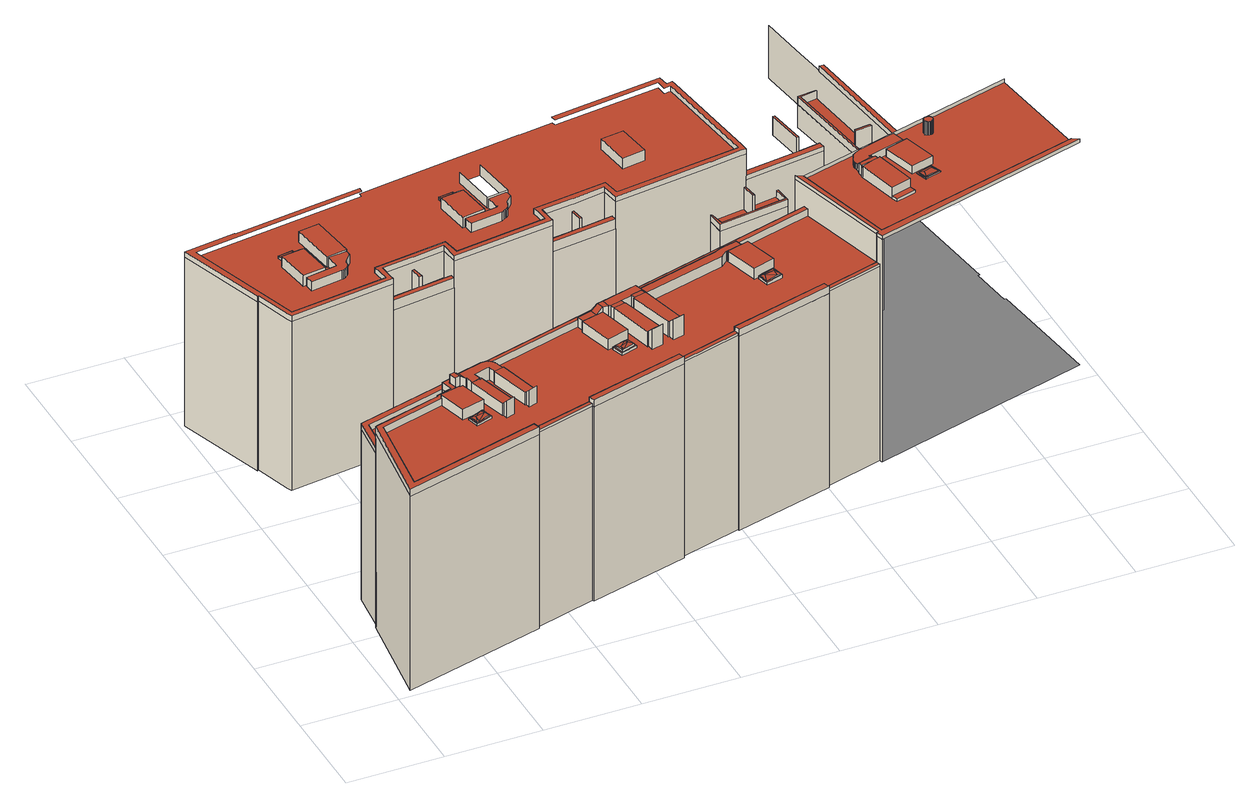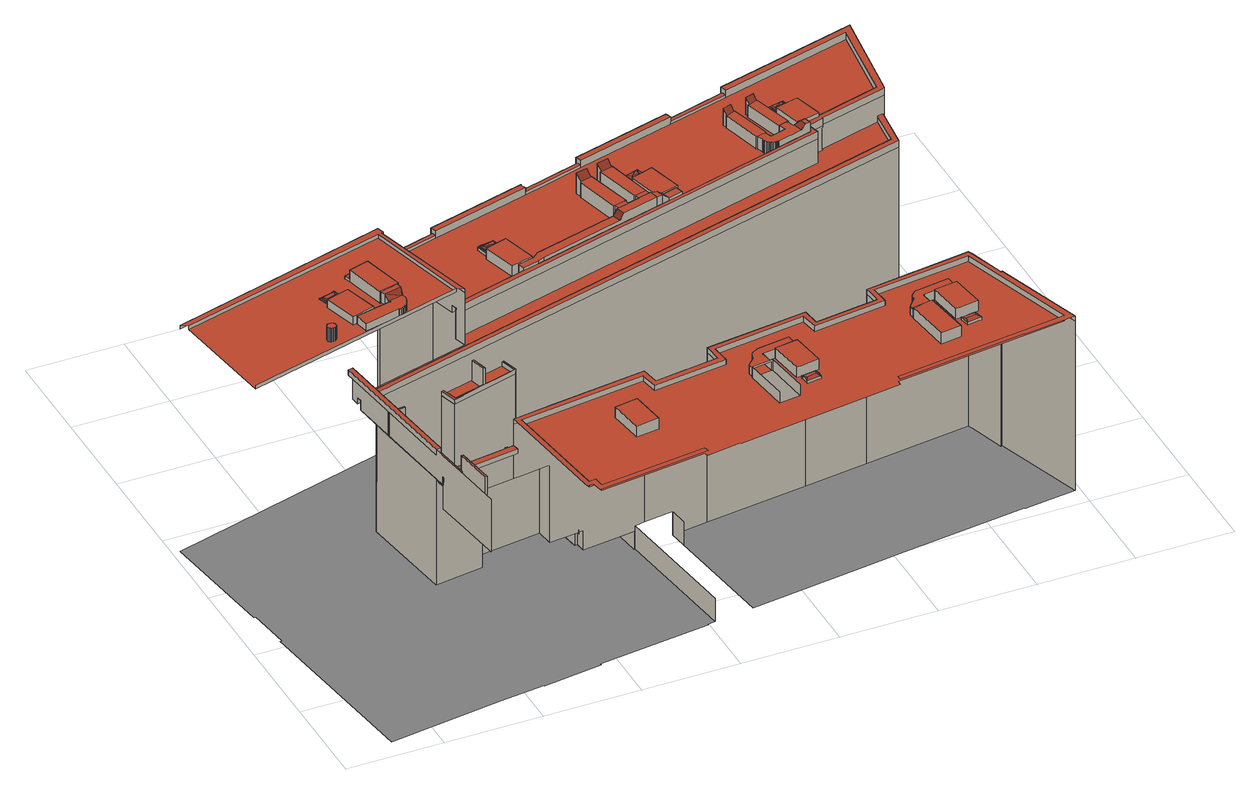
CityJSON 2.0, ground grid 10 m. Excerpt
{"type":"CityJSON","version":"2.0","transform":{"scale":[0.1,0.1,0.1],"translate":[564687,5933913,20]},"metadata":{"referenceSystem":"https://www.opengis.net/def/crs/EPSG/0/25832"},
"CityObjects":{
"building1":{"type":"Building","attributes":{"Grundfläche 2D":"2424.071255","Grundhöhe NN":"20.655"},"children":["building1-1","building1-2","building1-3","building1-4","building1-5","building1-6","building1-7","building1-8","building1-9","building1-10","building1-11","building1-12","building1-13","building1-14","building1-15","building1-16","building1-17","building1-18","building1-19","building1-20","building1-21","building1-22","building1-23","building1-24","building1-25","building1-26","building1-27","building1-28","building1-29","building1-30","building1-31","building1-32","building1-33","building1-34","building1-35","building1-36","building1-37","building1-38","building1-39","building1-40","building1-41","building1-42","building1-43","building1-44","building1-45","building1-46","building1-47","building1-48","building1-49","building1-50","building1-51","building1-52","building1-53","building1-54","building1-55","building1-56","building1-57"],"geometry":[{"type":"MultiSurface","lod":"3","boundaries":[[[0,1,2,3]],[[1,0,4,5]],[[6,7,8,9]],[[10,11,12,13]],[[11,10,14,15]],[[16,17,18,19]],[[20,21,22,16,19,14,10,13,2,1]],[[0,23,24,4]],[[21,20,1,5,25,26]],[[9,27,28,6]],[[23,0,3,29]],[[8,7,30,31,32]],[[33,34,22,21]],[[33,21,26,35]],[[33,36,37,34]],[[36,33,35,38]],[[39,40,41,42]],[[40,39,43,44]],[[40,45,46,41]],[[45,40,44,47]],[[45,48,49,50,51,46]],[[52,49,48,45,47,53]],[[54,55,56,57]],[[58,59,37,36]],[[58,36,38,60]],[[61,62,63,64]],[[65,66,67,68]],[[69,23,29,70]],[[24,23,69,71,31,30]],[[49,72,73,50]],[[57,74,75,54]],[[38,35,26,25,5,4,24,30,7,6,28,76,64,63,65,68,77,78,79,80,81,82,60]],[[83,69,70,84]],[[72,49,52,85,86,87]],[[88,89,90,91]],[[92,83,84,93]],[[94,88,91,95,96,97,98]],[[89,88,94,99]],[[100,90,89,99]],[[68,67,101,77]],[[98,100,99,94]],[[102,103,75,74,104,105]],[[106,107,108,109,72,87,86]],[[72,109,108,110,111,73]],[[112,113,107,106,86,114,115,116]],[[108,117,118,119,120,121,122,110]],[[37,59,123,124,125,126,17,16,22,34]],[[116,119,118,117,108,107,113,112]],[[114,86,85,127]],[[128,129,130,131,132,127,85,52,53,47,44,43,133,134,135]],[[136,102,105,137]],[[138,92,93,139]],[[140,141,142,77,101]],[[142,141,143,144]],[[78,77,142,144]],[[114,145,146,119,116,115]],[[141,140,147,148,143]],[[119,146,149,120]],[[150,123,59,58]],[[144,151,152,153,78]],[[154,136,137,155]],[[143,148,151,144]],[[148,156,157,151]],[[92,138,158,159,160,161,162,163,164,165,166,167,168,169,170,171,172,173,174,175,176,177,178,147,140,101,67,66,62,61,179,27,9,8,32,69,83]],[[151,157,180,152]],[[156,148,147,178]],[[17,126,181,18]],[[158,138,139,182]],[[18,181,183,184,185,15,14,19]],[[156,186,187,188,189,190,191,192,157]],[[146,193,194,149]],[[155,195,196,154]],[[186,156,178,177,176,187,197,175,174,173,189,190,172,171,170,198,199,191,190,189,188,187]],[[200,193,146,145,114,127,132,201]],[[191,199,202,192]],[[203,204,153,152,180]],[[159,158,182,205]],[[153,204,79,78]],[[202,206,203,180,157,192]],[[207,208,209,210]],[[160,159,205,211]],[[150,58,60,82]],[[212,213,207,210,214,215,216,217]],[[218,219,196,195,220,221]],[[212,222,223,213]],[[196,219,218,224,225,226,227,228,229,230,231,232,233,234,235,236,237,238,55,54,75,103,102,136,154],[209,222,212,217,214,210],[95,91,90,100,98]],[[193,200,201,239,240,241,242]],[[193,242,241,243,244,194]],[[245,246,42,41,46,51,50,73,111,110,122,121,120,149,194,244,243,247,248,249,250,251,252,253,254,255,256,257,258,259,260,261,262,263,264,265,266,267,268,269,270,271,272,273,274,275,276,221,220,195,155,137,105,104,74,57,56,277,278]],[[279,280,240,239,201,281,282,283]],[[241,284,285,286,249,248,247,243]],[[287,288,281,201,132,131]],[[206,202,199,198,289,290,291,292]],[[283,286,285,284,241,240,280,279]],[[287,131,130,293]],[[224,218,221,276]],[[161,160,211,294]],[[289,198,170,169]],[[203,206,292,79,204]],[[290,289,169,168]],[[80,79,292,291]],[[281,295,296,286,283,282]],[[286,296,250,249]],[[297,298,299,300]],[[167,80,291,290,168]],[[224,276,275,225]],[[301,302,303,304,305,306,307,308,309,310,311,312,313,314,315,316,294,211,205,182,139,93,84,70,29,3,2,13,12,297,300,317,318,319]],[[320,318,317,321]],[[162,161,294,316]],[[322,323,324,325,326,327,299,298]],[[80,167,166,81]],[[328,329,330,331]],[[323,322,332,333,334,324]],[[163,162,316,315]],[[335,336,337,338,327,326,325]],[[336,335,325,324,334,333]],[[332,322,298,297,12,11,339,340,341,342,343,344,345,346,347,348,349,350,351,352,331,330,353]],[[354,355,356,357,358,359,360,361,362,363,364,365,366,367,368,296,295,281,288,321,317,300,299,327,338]],[[226,225,275,274]],[[369,370,164,163,315,314,371,372]],[[369,372,371,373,374,375]],[[369,164,370]],[[376,377,329,328]],[[378,165,164,369]],[[378,369,375,379]],[[380,378,379,381]],[[331,352,351,350,349,348,376,328]],[[150,82,81,166,165,378,380,124,123]],[[382,383,384,385]],[[296,368,367,366,365,364,255,254,253,252,251,250]],[[341,386,387,340,339,11,15,185,184,183,342]],[[356,355,388,389]],[[388,355,354,338,337,336,333,332,353,330,329,377,347,346,390,391,392]],[[373,393,394,385,384,381,379,375,374]],[[348,347,377,376]],[[359,358,357,356,389,395,396,397,361,360]],[[226,274,273,272,228,227]],[[389,388,392,395]],[[398,399,383,382]],[[395,392,391,396]],[[396,391,390,400,362,361,397]],[[371,401,393,373]],[[385,394,398,382]],[[383,399,402,384]],[[400,390,346,345,403,404,405]],[[406,407,408,409,403,345,344,343,410,411]],[[412,413,414,415,416,417,409,408,407,406,411,410,343,342,183,181,126,125,418,419,420,421,422,423,424,425]]],"semantics":{"surfaces":[{"type":"WallSurface"},{"type":"RoofSurface"},{"type":"GroundSurface"}],"values":[0,0,0,0,0,0,0,0,0,0,0,0,0,0,0,0,0,0,0,0,0,0,0,0,0,0,0,0,0,0,0,1,0,0,0,0,0,1,0,0,0,0,0,0,1,0,1,0,0,2,0,0,0,1,0,0,0,0,0,0,0,1,1,1,0,0,0,0,1,1,0,0,0,0,1,1,0,0,0,0,0,0,0,0,0,1,0,0,1,1,0,0,1,0,0,0,0,0,0,0,0,0,0,0,0,0,2,0,0,1,0,0,0,0,0,0,0,0,0,0,0,0,0,0,0,0,1,0,0,0,0,0,1,1,0,1,0,0,1,0,0,0,0,0,0,1,0]}}]},
"building1-1":{"type":"BuildingInstallation","parents":["building1"],"geometry":[{"type":"MultiSurface","lod":"3","boundaries":[[[426,427,428,429,430,431,432,433]],[[434,435,428,427]],[[435,436,429,428]],[[61,64,76,431,430,429,436]],[[76,28,27,437,433,432,431]],[[437,438,426,433]],[[434,427,426,438]]],"semantics":{"surfaces":[{"type":"RoofSurface"},{"type":"WallSurface"}],"values":[0,1,1,1,1,1,1]}}]},
"building1-2":{"type":"BuildingInstallation","parents":["building1"],"geometry":[{"type":"MultiSurface","lod":"3","boundaries":[[[439,440,441,442,443,444],[445,446,447,448,449,450,451,452,453]],[[454,455,440,439]],[[440,455,456,442,441]],[[456,457,443,442]],[[443,457,454,439,444]]],"semantics":{"surfaces":[{"type":"RoofSurface"},{"type":"WallSurface"}],"values":[0,1,1,1,1]}}]},
"building1-3":{"type":"BuildingInstallation","parents":["building1"],"geometry":[{"type":"MultiSurface","lod":"3","boundaries":[[[458,459,460,461]],[[462,461,460,463]],[[464,460,459]],[[465,466,467,464]],[[464,467,460]],[[468,469,467,466]],[[463,467,469]],[[460,467,463]],[[450,469,468,466,452,451]],[[446,459,458,461,448,447]],[[453,452,466,465,464,459,446,445]],[[448,461,462,463,469,450,449]]],"semantics":{"surfaces":[{"type":"RoofSurface"},{"type":"WallSurface"}],"values":[0,0,0,0,0,0,0,0,1,1,1,1]}}]},
"building1-4":{"type":"BuildingInstallation","parents":["building1"],"geometry":[{"type":"MultiSurface","lod":"3","boundaries":[[[470,471,472,473]],[[474,475,473,472]],[[475,476,470,473]],[[476,477,471,470]]],"semantics":{"surfaces":[{"type":"RoofSurface"},{"type":"WallSurface"}],"values":[0,1,1,1]}}]},
"building1-5":{"type":"BuildingInstallation","parents":["building1"],"geometry":[{"type":"MultiSurface","lod":"3","boundaries":[[[471,478,479,480,481,482,472]],[[483,481,480,479,484,485,486,480,487]],[[483,488,482,481]],[[488,474,472,482]],[[477,489,478,471]],[[489,484,479,478]]],"semantics":{"surfaces":[{"type":"RoofSurface"},{"type":"WallSurface"}],"values":[0,1,1,1,1,1]}}]},
"building1-6":{"type":"BuildingInstallation","parents":["building1"],"geometry":[{"type":"MultiSurface","lod":"3","boundaries":[[[490,491,492,493]],[[492,491,494,495]],[[496,497,498,499,500,501,502,503,504,505,506,507,508,509,510,490,493,511,480,486,512,513,514,515,516,517]],[[491,490,510,518,66,65,494]],[[519,520,505,504]],[[520,521,506,505]],[[521,522,507,506]],[[508,507,522,523]],[[523,524,509,508]],[[524,518,510,509]],[[65,63,495,494]],[[495,63,62]],[[62,525,492,495]],[[525,526,493,492]],[[526,527,511,493]],[[527,487,480,511]],[[485,528,512,486]],[[529,514,513,512,528,530]],[[529,531,532,516,515,514]],[[533,534,496,517]],[[534,535,497,496]],[[535,536,498,497]],[[536,537,499,498]],[[537,538,500,499]],[[538,539,501,500]],[[539,540,502,501]],[[540,541,503,502]],[[541,519,504,503]]],"semantics":{"surfaces":[{"type":"RoofSurface"},{"type":"WallSurface"}],"values":[0,0,0,1,1,1,1,1,1,1,1,1,1,1,1,1,1,1,1,1,1,1,1,1,1,1,1,1]}}]},
"building1-7":{"type":"BuildingInstallation","parents":["building1"],"geometry":[{"type":"MultiSurface","lod":"3","boundaries":[[[542,543,544,545]],[[546,547,545,544]],[[547,548,542,545]],[[548,549,543,542]]],"semantics":{"surfaces":[{"type":"RoofSurface"},{"type":"WallSurface"}],"values":[0,1,1,1]}}]},
"building1-8":{"type":"BuildingInstallation","parents":["building1"],"geometry":[{"type":"MultiSurface","lod":"3","boundaries":[[[543,550,551,517,516,552,553,544]],[[533,517,551,554]],[[532,555,552,516]],[[555,556,553,552]],[[556,546,544,553]],[[549,557,550,543]],[[551,550,557,554]]],"semantics":{"surfaces":[{"type":"RoofSurface"},{"type":"WallSurface"}],"values":[0,1,1,1,1,1,1]}}]},
"building1-9":{"type":"BuildingInstallation","parents":["building1"],"geometry":[{"type":"MultiSurface","lod":"3","boundaries":[[[31,71,558,559]],[[69,83,558,71]],[[31,559,560,32]]],"semantics":{"surfaces":[{"type":"RoofSurface"},{"type":"WallSurface"}],"values":[0,1,1]}}]},
"building1-10":{"type":"BuildingInstallation","parents":["building1"],"geometry":[{"type":"MultiSurface","lod":"3","boundaries":[[[561,562,563,564,565]],[[566,567,561,565]],[[567,568,562,561]],[[568,569,563,562]],[[569,570,566,565,564,563]]],"semantics":{"surfaces":[{"type":"RoofSurface"},{"type":"WallSurface"}],"values":[0,1,1,1,1]}}]},
"building1-11":{"type":"BuildingInstallation","parents":["building1"],"geometry":[{"type":"MultiSurface","lod":"3","boundaries":[[[571,572,573,574]],[[575,576,577,578,573,572]],[[579,578,577]],[[580,574,573,578,579]],[[581,582,583,572,571,574]],[[583,584,585,577,576,575,572]],[[585,586,579,577]],[[586,587,581,574,580,579]]],"semantics":{"surfaces":[{"type":"RoofSurface"},{"type":"WallSurface"}],"values":[0,0,0,0,1,1,1,1]}}]},
"building1-12":{"type":"BuildingInstallation","parents":["building1"],"geometry":[{"type":"MultiSurface","lod":"3","boundaries":[[[588,589,590,591,592,593,594,595,97,96,596,597,598,599,600,601,602,603]],[[95,604,605,597,596,96]],[[605,606,598,597]],[[606,607,599,598]],[[607,608,600,599]],[[608,609,601,600]],[[602,601,609,610]],[[603,602,610,611]],[[611,612,588,603]],[[612,613,589,588]],[[613,614,590,589]],[[614,615,591,590]],[[615,616,592,591]],[[616,617,593,592]],[[617,618,594,593]],[[595,594,618,619]],[[619,98,97,595]]],"semantics":{"surfaces":[{"type":"RoofSurface"},{"type":"WallSurface"}],"values":[0,1,1,1,1,1,1,1,1,1,1,1,1,1,1,1,1]}}]},
"building1-13":{"type":"BuildingInstallation","parents":["building1"],"geometry":[{"type":"MultiSurface","lod":"3","boundaries":[[[620,621,622,87,145,623]],[[145,114,115,623]],[[624,620,623,115]],[[621,625,106,622]],[[87,622,106,86]],[[86,114,145,87]]],"semantics":{"surfaces":[{"type":"RoofSurface"},{"type":"WallSurface"}],"values":[0,1,1,1,1,1]}}]},
"building1-14":{"type":"BuildingInstallation","parents":["building1"],"geometry":[{"type":"MultiSurface","lod":"3","boundaries":[[[626,627,628,629]],[[628,112,113,629]],[[625,621,626,629,113]],[[621,620,627,626]],[[112,628,627,620,624]]],"semantics":{"surfaces":[{"type":"RoofSurface"},{"type":"WallSurface"}],"values":[0,1,1,1,1]}}]},
"building1-15":{"type":"BuildingInstallation","parents":["building1"],"geometry":[{"type":"MultiSurface","lod":"3","boundaries":[[[630,631,632,633,634,635]],[[559,558,83,92,633,632,631]],[[92,138,634,633]],[[158,636,637,630,635,634,138]],[[638,560,559,631,630,637]]],"semantics":{"surfaces":[{"type":"RoofSurface"},{"type":"WallSurface"}],"values":[0,1,1,1,1]}}]},
"building1-16":{"type":"BuildingInstallation","parents":["building1"],"geometry":[{"type":"MultiSurface","lod":"3","boundaries":[[[639,640,641,642],[643,644,645,646,647,648]],[[649,650,641,640]],[[650,651,642,641]],[[651,652,639,642]],[[652,649,640,639]]],"semantics":{"surfaces":[{"type":"RoofSurface"},{"type":"WallSurface"}],"values":[0,1,1,1,1]}}]},
"building1-17":{"type":"BuildingInstallation","parents":["building1"],"geometry":[{"type":"MultiSurface","lod":"3","boundaries":[[[653,654,655]],[[655,654,656]],[[657,654,653]],[[658,659,660,657]],[[657,660,654]],[[661,660,659]],[[656,660,661]],[[654,660,656]],[[647,659,658,657,653,643,648]],[[661,659,647,646]],[[644,655,656,661,646,645]],[[653,655,644,643]]],"semantics":{"surfaces":[{"type":"RoofSurface"},{"type":"WallSurface"}],"values":[0,0,0,0,0,0,0,0,1,1,1,1]}}]},
"building1-18":{"type":"BuildingInstallation","parents":["building1"],"geometry":[{"type":"MultiSurface","lod":"3","boundaries":[[[662,663,664,665]],[[666,667,663,662]],[[667,668,664,663]],[[668,669,665,664]],[[666,662,665,669]]],"semantics":{"surfaces":[{"type":"RoofSurface"},{"type":"WallSurface"}],"values":[0,1,1,1,1]}}]},
"building1-19":{"type":"BuildingInstallation","parents":["building1"],"geometry":[{"type":"MultiSurface","lod":"3","boundaries":[[[670,671,672,673]],[[673,672,674,675]],[[670,673,675,676]],[[676,677,671,670]]],"semantics":{"surfaces":[{"type":"RoofSurface"},{"type":"WallSurface"}],"values":[0,1,1,1]}}]},
"building1-20":{"type":"BuildingInstallation","parents":["building1"],"geometry":[{"type":"MultiSurface","lod":"3","boundaries":[[[678,679,680,681,682,672,671]],[[683,680,679,684]],[[685,686,682,681]],[[672,682,686,674]],[[677,687,678,671]],[[687,684,679,678]]],"semantics":{"surfaces":[{"type":"RoofSurface"},{"type":"WallSurface"}],"values":[0,1,1,1,1,1]}}]},
"building1-21":{"type":"BuildingInstallation","parents":["building1"],"geometry":[{"type":"MultiSurface","lod":"3","boundaries":[[[197,187,681,680]],[[681,187,176,685]],[[683,175,197,680]]],"semantics":{"surfaces":[{"type":"RoofSurface"},{"type":"WallSurface"}],"values":[0,1,1]}}]},
"building1-22":{"type":"BuildingInstallation","parents":["building1"],"geometry":[{"type":"MultiSurface","lod":"3","boundaries":[[[688,689,690,691]],[[692,693,691,690]],[[693,694,688,691]],[[694,695,689,688]]],"semantics":{"surfaces":[{"type":"RoofSurface"},{"type":"WallSurface"}],"values":[0,1,1,1]}}]},
"building1-23":{"type":"BuildingInstallation","parents":["building1"],"geometry":[{"type":"MultiSurface","lod":"3","boundaries":[[[689,696,697,698,699,700,701,690]],[[702,698,697,703]],[[704,705,700,699]],[[701,700,705,706]],[[706,692,690,701]],[[695,707,696,689]],[[707,703,697,696]]],"semantics":{"surfaces":[{"type":"RoofSurface"},{"type":"WallSurface"}],"values":[0,1,1,1,1,1,1]}}]},
"building1-24":{"type":"BuildingInstallation","parents":["building1"],"geometry":[{"type":"MultiSurface","lod":"3","boundaries":[[[190,189,699,698]],[[173,704,699,189]],[[702,172,190,698]]],"semantics":{"surfaces":[{"type":"RoofSurface"},{"type":"WallSurface"}],"values":[0,1,1]}}]},
"building1-25":{"type":"BuildingInstallation","parents":["building1"],"geometry":[{"type":"MultiSurface","lod":"3","boundaries":[[[708,709,710,711,712]],[[713,714,708,712]],[[714,715,709,708]],[[715,716,710,709]],[[716,717,713,712,711,710]]],"semantics":{"surfaces":[{"type":"RoofSurface"},{"type":"WallSurface"}],"values":[0,1,1,1,1]}}]},
"building1-26":{"type":"BuildingInstallation","parents":["building1"],"geometry":[{"type":"MultiSurface","lod":"3","boundaries":[[[718,637,636,719]],[[637,718,720,638]],[[158,159,719,636]]],"semantics":{"surfaces":[{"type":"RoofSurface"},{"type":"WallSurface"}],"values":[0,1,1]}}]},
"building1-27":{"type":"BuildingInstallation","parents":["building1"],"geometry":[{"type":"MultiSurface","lod":"3","boundaries":[[[721,722,723,724]],[[725,726,727,723,722]],[[728,729,727,726]],[[730,724,723,727,729]],[[731,732,733,722,721,724]],[[722,733,734,726,725]],[[734,735,736,729,728,726]],[[737,731,724,730,729,736]]],"semantics":{"surfaces":[{"type":"RoofSurface"},{"type":"WallSurface"}],"values":[0,0,0,0,1,1,1,1]}}]},
"building1-28":{"type":"BuildingInstallation","parents":["building1"],"geometry":[{"type":"MultiSurface","lod":"3","boundaries":[[[738,739,740,741,742,743,744,745,216,215,746,747,748,749,750,751,752,753]],[[214,754,755,747,746,215]],[[755,756,748,747]],[[756,757,749,748]],[[757,758,750,749]],[[758,759,751,750]],[[759,760,752,751]],[[760,761,753,752]],[[761,762,738,753]],[[762,763,739,738]],[[763,764,740,739]],[[764,765,741,740]],[[765,766,742,741]],[[766,767,743,742]],[[767,768,744,743]],[[745,744,768,769]],[[769,217,216,745]]],"semantics":{"surfaces":[{"type":"RoofSurface"},{"type":"WallSurface"}],"values":[0,1,1,1,1,1,1,1,1,1,1,1,1,1,1,1,1]}}]},
"building1-29":{"type":"BuildingInstallation","parents":["building1"],"geometry":[{"type":"MultiSurface","lod":"3","boundaries":[[[770,771,772,773,200,295]],[[282,770,295,281]],[[774,771,770,282]],[[772,775,239,773]],[[201,200,773,239]],[[281,295,200,201]]],"semantics":{"surfaces":[{"type":"RoofSurface"},{"type":"WallSurface"}],"values":[0,1,1,1,1,1]}}]},
"building1-30":{"type":"BuildingInstallation","parents":["building1"],"geometry":[{"type":"MultiSurface","lod":"3","boundaries":[[[776,777,778,779]],[[280,779,778,279]],[[775,772,776,779,280]],[[772,771,777,776]],[[279,778,777,771,774]]],"semantics":{"surfaces":[{"type":"RoofSurface"},{"type":"WallSurface"}],"values":[0,1,1,1,1]}}]},
"building1-31":{"type":"BuildingInstallation","parents":["building1"],"geometry":[{"type":"MultiSurface","lod":"3","boundaries":[[[780,781,782,783,784,785]],[[718,719,159,160,783,782,781]],[[160,161,784,783]],[[162,786,787,780,785,784,161]],[[788,720,718,781,780,787]]],"semantics":{"surfaces":[{"type":"RoofSurface"},{"type":"WallSurface"}],"values":[0,1,1,1,1]}}]},
"building1-32":{"type":"BuildingInstallation","parents":["building1"],"geometry":[{"type":"MultiSurface","lod":"3","boundaries":[[[789,790,791]],[[791,790,792]],[[793,794,789]],[[789,794,790]],[[795,794,793]],[[796,794,795]],[[792,790,796]],[[790,794,796]],[[793,789,791,797,798]],[[795,793,798,799]],[[792,796,795,799,800]],[[791,792,800,797]]],"semantics":{"surfaces":[{"type":"RoofSurface"},{"type":"WallSurface"}],"values":[0,0,0,0,0,0,0,0,1,1,1,1]}}]},
"building1-33":{"type":"BuildingInstallation","parents":["building1"],"geometry":[{"type":"MultiSurface","lod":"3","boundaries":[[[801,802,803,804,805,806],[797,800,799,798]],[[807,808,809,804,803,802]],[[810,805,804,809]],[[810,811,812,801,806,805]],[[812,807,802,801]]],"semantics":{"surfaces":[{"type":"RoofSurface"},{"type":"WallSurface"}],"values":[0,1,1,1,1]}}]},
"building1-34":{"type":"BuildingInstallation","parents":["building1"],"geometry":[{"type":"MultiSurface","lod":"3","boundaries":[[[813,814,815,816]],[[817,818,814,813]],[[815,814,818,819]],[[819,820,816,815]],[[813,816,820,817]]],"semantics":{"surfaces":[{"type":"RoofSurface"},{"type":"WallSurface"}],"values":[0,1,1,1,1]}}]},
"building1-35":{"type":"BuildingInstallation","parents":["building1"],"geometry":[{"type":"MultiSurface","lod":"3","boundaries":[[[821,822,823,824]],[[824,823,825,826]],[[821,824,826,827]],[[827,828,822,821]]],"semantics":{"surfaces":[{"type":"RoofSurface"},{"type":"WallSurface"}],"values":[0,1,1,1]}}]},
"building1-36":{"type":"BuildingInstallation","parents":["building1"],"geometry":[{"type":"MultiSurface","lod":"3","boundaries":[[[335,829,830,823,822,831,832,334]],[[830,829,326,833]],[[833,825,823,830]],[[828,834,831,822]],[[834,323,832,831]],[[324,334,832,323]],[[325,335,334,324]],[[326,829,335,325]]],"semantics":{"surfaces":[{"type":"RoofSurface"},{"type":"WallSurface"}],"values":[0,1,1,1,1,1,1,1]}}]},
"building1-37":{"type":"BuildingInstallation","parents":["building1"],"geometry":[{"type":"MultiSurface","lod":"3","boundaries":[[[835,836,837,838]],[[838,837,839,840]],[[835,838,840,841]],[[841,842,836,835]],[[842,839,837,836]]],"semantics":{"surfaces":[{"type":"RoofSurface"},{"type":"WallSurface"}],"values":[0,1,1,1,1]}}]},
"building1-38":{"type":"BuildingInstallation","parents":["building1"],"geometry":[{"type":"MultiSurface","lod":"3","boundaries":[[[787,786,843,370]],[[162,163,843,786]],[[163,164,370,843]],[[787,370,164,788]]],"semantics":{"surfaces":[{"type":"RoofSurface"},{"type":"WallSurface"}],"values":[0,1,1,1]}}]},
"building1-39":{"type":"BuildingInstallation","parents":["building1"],"geometry":[{"type":"MultiSurface","lod":"3","boundaries":[[[844,845,846,847,848,849,850,851,852]],[[338,845,844,354]],[[338,337,336,847,846,845]],[[336,333,848,847]],[[333,332,849,848]],[[353,850,849,332]],[[353,853,854,354,844,852,851,850]]],"semantics":{"surfaces":[{"type":"RoofSurface"},{"type":"WallSurface"}],"values":[0,1,1,1,1,1,1]}}]},
"building1-40":{"type":"BuildingInstallation","parents":["building1"],"geometry":[{"type":"MultiSurface","lod":"3","boundaries":[[[855,856,857,858]],[[859,860,858,857]],[[858,860,861,351,855]],[[350,856,855,351]],[[862,859,857,856,350]]],"semantics":{"surfaces":[{"type":"RoofSurface"},{"type":"WallSurface"}],"values":[0,1,1,1,1]}}]},
"building1-41":{"type":"BuildingInstallation","parents":["building1"],"geometry":[{"type":"MultiSurface","lod":"3","boundaries":[[[863,864,865]],[[864,866,865]],[[863,867,864]],[[860,859,868,866,864]],[[859,869,870,871,868]],[[328,331,863,865]],[[352,867,863,331]],[[864,867,352,872]],[[864,872,861,860]],[[869,859,862,873]],[[873,349,870,869]],[[348,871,870,349]],[[348,376,868,871]],[[868,376,328,865,866]]],"semantics":{"surfaces":[{"type":"RoofSurface"},{"type":"WallSurface"}],"values":[0,0,0,0,0,1,1,1,1,1,1,1,1,1]}}]},
"building1-42":{"type":"BuildingInstallation","parents":["building1"],"geometry":[{"type":"MultiSurface","lod":"3","boundaries":[[[874,875,876,877,878,879,880,881,882,883]],[[395,396,875,874]],[[396,397,876,875]],[[877,876,397,884]],[[884,885,878,877]],[[879,886,887,880]],[[887,357,881,880]],[[356,882,881,357]],[[356,389,883,882]],[[389,395,874,883]]],"semantics":{"surfaces":[{"type":"RoofSurface"},{"type":"WallSurface"}],"values":[0,1,1,1,1,1,1,1,1,1]}}]},
"building1-43":{"type":"BuildingInstallation","parents":["building1"],"geometry":[{"type":"MultiSurface","lod":"3","boundaries":[[[888,889,890,891]],[[886,879,891,890,359]],[[879,878,888,891]],[[360,889,888,878,885]],[[359,890,889,360]]],"semantics":{"surfaces":[{"type":"RoofSurface"},{"type":"WallSurface"}],"values":[0,1,1,1,1]}}]},
"building1-44":{"type":"BuildingInstallation","parents":["building1"],"geometry":[{"type":"MultiSurface","lod":"3","boundaries":[[[892,893,894,895]],[[895,894,896,897]],[[897,898,892,895]],[[898,899,893,892]]],"semantics":{"surfaces":[{"type":"RoofSurface"},{"type":"WallSurface"}],"values":[0,1,1,1]}}]},
"building1-45":{"type":"BuildingInstallation","parents":["building1"],"geometry":[{"type":"MultiSurface","lod":"3","boundaries":[[[900,901,902,903,904]],[[896,894,901,900,905]],[[894,893,902,901]],[[906,903,902,893,899]],[[907,908,909,910,905,900,904,903,906]]],"semantics":{"surfaces":[{"type":"RoofSurface"},{"type":"WallSurface"}],"values":[0,1,1,1,1]}}]},
"building1-46":{"type":"BuildingInstallation","parents":["building1"],"geometry":[{"type":"MultiSurface","lod":"3","boundaries":[[[911,912,909,908]],[[907,913,911,908]],[[914,910,909,912]]],"semantics":{"surfaces":[{"type":"RoofSurface"},{"type":"WallSurface"}],"values":[0,1,1]}}]},
"building1-47":{"type":"BuildingInstallation","parents":["building1"],"geometry":[{"type":"MultiSurface","lod":"3","boundaries":[[[915,912,911]],[[916,912,915]],[[915,911,917]],[[913,918,917,911]],[[919,914,912,916]]],"semantics":{"surfaces":[{"type":"RoofSurface"},{"type":"WallSurface"}],"values":[0,0,0,1,1]}}]},
"building1-48":{"type":"BuildingInstallation","parents":["building1"],"geometry":[{"type":"MultiSurface","lod":"3","boundaries":[[[920,921,922,923,924,925,926,927,928,929,930,931,916,915,917,932,933,934,935,936,937]],[[935,934,938,939]],[[939,940,936,935]],[[940,941,937,936]],[[941,942,920,937]],[[942,943,921,920]],[[943,944,922,921]],[[944,945,923,922]],[[945,946,924,923]],[[946,947,925,924]],[[947,948,926,925]],[[948,949,927,926]],[[949,950,928,927]],[[950,951,929,928]],[[951,952,930,929]],[[952,953,931,930]],[[953,919,916,931]],[[918,954,932,917]],[[954,955,933,932]],[[955,938,934,933]]],"semantics":{"surfaces":[{"type":"RoofSurface"},{"type":"WallSurface"}],"values":[0,1,1,1,1,1,1,1,1,1,1,1,1,1,1,1,1,1,1,1]}}]},
"building1-49":{"type":"BuildingInstallation","parents":["building1"],"geometry":[{"type":"MultiSurface","lod":"3","boundaries":[[[956,957,958,959,363,960,961]],[[405,961,960,400]],[[956,961,405,962]],[[963,958,957,964]],[[963,965,362,363,959,958]],[[362,400,960,363]]],"semantics":{"surfaces":[{"type":"RoofSurface"},{"type":"WallSurface"}],"values":[0,1,1,1,1,1]}}]},
"building1-50":{"type":"BuildingInstallation","parents":["building1"],"geometry":[{"type":"MultiSurface","lod":"3","boundaries":[[[966,967,968,969]],[[970,971,972,968,967]],[[973,972,971]],[[974,969,968,972,973]],[[975,967,966,969,976,977]],[[971,970,967,975,978]],[[973,971,978,979]],[[969,974,973,979,976]]],"semantics":{"surfaces":[{"type":"RoofSurface"},{"type":"WallSurface"}],"values":[0,0,0,0,1,1,1,1]}}]},
"building1-51":{"type":"BuildingInstallation","parents":["building1"],"geometry":[{"type":"MultiSurface","lod":"3","boundaries":[[[980,981,982,983,984],[975,977,976,979,978]],[[985,986,981,980]],[[986,987,982,981]],[[987,988,989,984,983,982]],[[989,985,980,984]]],"semantics":{"surfaces":[{"type":"RoofSurface"},{"type":"WallSurface"}],"values":[0,1,1,1,1]}}]},
"building1-52":{"type":"BuildingInstallation","parents":["building1"],"geometry":[{"type":"MultiSurface","lod":"3","boundaries":[[[990,991,992,993]],[[991,990,994,995]],[[995,996,992,991]],[[996,997,993,992]],[[990,993,997,994]]],"semantics":{"surfaces":[{"type":"RoofSurface"},{"type":"WallSurface"}],"values":[0,1,1,1,1]}}]},
"building1-53":{"type":"BuildingInstallation","parents":["building1"],"geometry":[{"type":"MultiSurface","lod":"3","boundaries":[[[998,999,1000,1001]],[[1002,1003,1001,1000]],[[964,957,998,1001,1003]],[[957,956,999,998]],[[1002,1000,999,956,962]]],"semantics":{"surfaces":[{"type":"RoofSurface"},{"type":"WallSurface"}],"values":[0,1,1,1,1]}}]},
"building1-54":{"type":"BuildingInstallation","parents":["building1"],"geometry":[{"type":"MultiSurface","lod":"3","boundaries":[[[1004,1005,1006,1007,1008,387,386,1009]],[[1008,403,345,340,387]],[[341,340,345,344]],[[341,344,1010,1009,386]],[[1011,1012,1005,1004]],[[1006,1005,1012,408]],[[409,1007,1006,408]],[[409,403,1008,1007]]],"semantics":{"surfaces":[{"type":"RoofSurface"},{"type":"WallSurface"}],"values":[0,1,1,1,1,1,1,1]}}]},
"building1-55":{"type":"BuildingInstallation","parents":["building1"],"geometry":[{"type":"MultiSurface","lod":"3","boundaries":[[[1013,1014,1015,1016]],[[411,1016,1015,410]],[[1011,1004,1013,1016,411]],[[1004,1009,1014,1013]],[[410,1015,1014,1009,1010]]],"semantics":{"surfaces":[{"type":"RoofSurface"},{"type":"WallSurface"}],"values":[0,1,1,1,1]}}]},
"building1-56":{"type":"BuildingInstallation","parents":["building1"],"geometry":[{"type":"MultiSurface","lod":"3","boundaries":[[[1017,1018,1019,1020,1021,1022,1023,1024,1025,1026,1027,1028,1029,1030,1031,1032,1033,1034,1035,1036,1037,1038,1039,1040,1041,1042,1043,1044,1045,1046]],[[1020,1019,1047,1048]],[[1021,1020,1048,1049]],[[1018,1017,1050,1051]],[[1019,1018,1051,1047]],[[1022,1021,1049,1052]],[[1023,1022,1052,1053]],[[1024,1023,1053,1054]],[[1025,1024,1054,1055]],[[1026,1025,1055,1056]],[[1027,1026,1056,1057]],[[1028,1027,1057,1058]],[[1029,1028,1058,1059]],[[1030,1029,1059,1060]],[[1031,1030,1060,1061]],[[1032,1031,1061,1062]],[[1033,1032,1062,1063]],[[1034,1033,1063,1064]],[[1035,1034,1064,1065]],[[1036,1035,1065,1066]],[[1037,1036,1066,1067]],[[1038,1037,1067,1068]],[[1039,1038,1068,1069]],[[1040,1039,1069,1070]],[[1041,1040,1070,1071]],[[1042,1041,1071,1072]],[[1043,1042,1072,1073]],[[1044,1043,1073,1074]],[[1045,1044,1074,1075]],[[1046,1045,1075,1076]],[[1017,1046,1076,1050]]],"semantics":{"surfaces":[{"type":"RoofSurface"},{"type":"WallSurface"}],"values":[0,1,1,1,1,1,1,1,1,1,1,1,1,1,1,1,1,1,1,1,1,1,1,1,1,1,1,1,1,1,1]}}]},
"building1-57":{"type":"BuildingInstallation","parents":["building1"],"geometry":[{"type":"MultiSurface","lod":"3","boundaries":[[[1077,1078,1079,1080,1081]],[[1077,420,419,418,1079,1078]],[[1082,1080,1079,418]],[[1082,1083,1081,1080]]],"semantics":{"surfaces":[{"type":"RoofSurface"},{"type":"WallSurface"}],"values":[0,1,1,1]}}]}
},
"vertices":[
[16,9,225],[29,113,225],[29,113,7],[16,9,7],[16,9,233],[29,113,233],[35,109,233],[24,18,233],[24,18,225],[35,109,225],[31,114,198],[36,159,198],[36,159,7],[31,114,7],[31,114,205],[36,159,205],[37,115,198],[41,154,198],[41,154,205],[37,115,205],[31,114,225],[101,133,225],[101,133,198],[165,49,225],[165,49,233],[31,114,233],[101,133,233],[103,128,225],[103,128,233],[165,49,7],[163,56,233],[163,56,228],[163,56,225],[101,134,225],[101,134,198],[101,134,233],[117,139,225],[117,139,198],[117,139,233],[5,478,197],[36,385,197],[36,385,203],[5,478,203],[5,478,7],[36,385,7],[37,386,197],[37,386,203],[37,386,7],[49,348,197],[51,344,197],[51,344,203],[49,348,203],[51,344,7],[49,348,7],[54,350,197],[14,473,197],[14,473,203],[54,350,203],[114,151,225],[114,151,198],[114,151,233],[123,134,225],[122,140,225],[122,140,233],[123,134,233],[120,147,233],[120,147,225],[120,148,225],[120,148,233],[164,51,225],[164,51,7],[164,51,228],[161,359,197],[161,359,203],[155,363,203],[155,363,197],[103,129,233],[269,189,233],[284,193,233],[435,234,233],[452,238,233],[535,261,233],[534,266,233],[228,69,225],[228,69,7],[161,359,7],[161,359,167],[161,359,178],[117,408,209],[110,456,209],[110,456,197],[117,408,197],[229,67,225],[229,67,7],[138,411,209],[118,409,197],[118,409,207],[138,411,207],[138,411,197],[132,459,209],[132,459,197],[269,189,225],[153,382,197],[155,364,197],[155,364,203],[153,382,203],[160,364,167],[159,378,167],[159,378,197],[160,364,197],[159,378,203],[160,364,203],[193,382,167],[190,382,167],[227,368,167],[226,373,167],[225,387,167],[190,382,197],[193,382,197],[225,387,197],[225,387,203],[193,382,203],[190,382,203],[534,266,198],[530,278,198],[660,313,198],[659,322,198],[227,368,7],[228,507,7],[352,524,7],[368,406,7],[370,387,7],[333,382,7],[59,485,7],[59,484,7],[193,502,7],[229,392,197],[229,392,203],[333,95,225],[333,95,7],[271,181,225],[271,181,236],[269,189,236],[286,185,236],[284,193,236],[227,368,178],[227,368,197],[293,187,225],[293,187,242],[227,368,203],[534,266,225],[291,194,242],[291,194,225],[284,193,225],[232,374,197],[232,374,203],[299,186,242],[297,195,242],[332,97,225],[397,115,225],[397,113,225],[501,141,225],[500,143,225],[561,160,225],[560,164,225],[562,165,225],[535,261,225],[452,238,225],[454,231,225],[437,227,225],[430,221,225],[338,196,225],[337,196,225],[325,193,225],[324,192,225],[313,189,225],[301,186,225],[300,186,225],[299,186,225],[103,129,225],[297,195,225],[659,322,205],[332,97,7],[658,327,205],[642,323,205],[565,302,205],[300,186,242],[301,186,242],[324,192,242],[325,193,242],[337,196,242],[338,196,242],[335,205,242],[333,382,197],[333,382,203],[327,387,203],[327,387,197],[313,189,242],[430,221,236],[343,198,236],[333,382,178],[333,382,167],[340,207,236],[428,231,225],[435,234,225],[397,115,7],[428,231,236],[290,432,209],[284,479,209],[284,479,197],[290,432,197],[397,113,7],[312,435,197],[312,435,209],[291,432,197],[291,432,207],[311,435,207],[311,435,197],[325,406,197],[326,400,197],[326,400,203],[325,406,203],[306,482,197],[306,482,209],[402,416,197],[405,398,197],[536,415,197],[536,416,197],[521,530,197],[519,530,197],[514,529,197],[513,540,197],[402,526,197],[401,530,197],[366,525,197],[365,526,197],[228,507,197],[193,502,197],[193,497,197],[332,387,167],[331,401,167],[331,401,197],[332,387,197],[331,401,203],[332,387,203],[59,484,203],[59,485,203],[363,405,203],[365,405,203],[398,410,203],[401,391,203],[503,405,203],[504,405,203],[537,410,203],[539,410,203],[542,410,203],[541,416,203],[541,417,203],[526,531,203],[526,532,203],[525,536,203],[520,535,203],[519,535,203],[518,541,203],[518,542,203],[517,546,203],[401,531,203],[401,530,203],[402,526,203],[513,540,203],[514,529,203],[519,530,203],[521,530,203],[536,416,203],[536,415,203],[405,398,203],[402,416,203],[193,497,203],[193,502,203],[365,405,167],[363,405,167],[401,391,167],[400,397,167],[398,410,167],[363,405,197],[365,405,197],[398,410,197],[370,387,33],[401,391,33],[437,227,236],[454,231,236],[452,238,236],[435,234,236],[368,406,33],[501,141,7],[401,391,178],[401,391,197],[428,265,7],[428,265,27],[412,393,27],[412,393,7],[401,531,7],[517,546,7],[517,548,7],[578,556,7],[578,555,7],[625,561,7],[743,578,7],[769,390,7],[767,390,7],[773,345,7],[774,345,7],[775,345,7],[792,221,7],[562,157,7],[561,160,7],[500,143,7],[411,393,7],[393,529,7],[401,530,7],[393,529,33],[411,393,33],[486,281,27],[475,362,27],[471,390,27],[468,390,27],[467,399,27],[467,400,27],[489,300,167],[489,300,49],[493,283,49],[493,283,167],[486,281,49],[471,390,49],[471,390,41],[468,390,41],[468,390,49],[467,399,49],[467,400,49],[565,302,198],[640,322,198],[642,323,198],[658,327,198],[658,327,194],[642,323,194],[640,322,194],[640,322,49],[565,302,49],[565,302,167],[563,301,167],[530,292,167],[528,292,167],[495,283,167],[489,281,49],[472,401,49],[503,405,49],[503,405,136],[504,405,136],[537,410,136],[539,410,136],[541,410,136],[542,410,136],[542,410,168],[542,410,173],[542,410,197],[539,410,197],[537,410,197],[504,405,197],[503,405,197],[560,164,257],[560,164,228],[562,157,257],[561,160,257],[562,157,261],[561,160,261],[560,164,261],[560,320,167],[560,320,49],[562,165,257],[562,165,261],[530,278,257],[530,278,261],[566,166,257],[537,274,257],[537,274,261],[566,166,261],[642,323,203],[640,322,203],[505,387,49],[505,387,136],[626,422,49],[576,415,49],[578,397,49],[792,221,261],[785,225,261],[578,397,136],[576,415,136],[574,415,136],[785,225,257],[769,337,257],[626,422,168],[792,221,257],[769,337,261],[620,466,194],[620,466,168],[626,429,168],[640,462,194],[640,463,194],[640,467,194],[640,468,194],[652,374,194],[652,376,194],[629,549,174],[629,549,168],[629,545,168],[635,504,168],[635,503,168],[640,468,168],[660,313,227],[640,462,227],[640,463,227],[640,467,227],[640,468,227],[635,503,227],[635,504,227],[629,549,227],
[135,105,237],[127,134,237],[124,133,237],[124,134,237],[123,134,237],[103,129,237],[103,128,237],[111,99,237],[127,134,225],[124,133,225],[124,134,225],[111,99,225],[135,105,225],
[116,97,227],[119,85,227],[123,86,227],[136,90,228],[132,102,228],[119,98,227],[122,87,227],[120,87,227],[119,92,227],[117,96,227],[120,97,227],[132,101,228],[133,96,228],[134,91,228],[132,90,228],[116,97,225],[119,85,225],[136,90,225],[132,102,225],
[119,92,228],[120,87,228],[121,93,230],[117,96,228],[120,97,228],[130,100,229],[122,87,228],[132,90,229],[134,91,229],[131,95,230],[133,96,229],[132,101,229],
[158,88,244],[156,93,239],[148,90,239],[149,85,244],[148,90,225],[149,85,225],[158,88,225],[156,93,225],
[158,93,239],[146,135,239],[136,132,239],[135,132,239],[147,90,239],[135,132,225],[146,135,225],[145,135,225],[145,135,239],[136,132,225],[147,90,225],[158,93,225],
[130,150,239],[125,148,243],[127,141,243],[133,140,239],[120,147,243],[122,140,243],[169,148,239],[169,150,239],[168,151,239],[168,152,239],[167,153,239],[166,154,239],[165,155,239],[164,156,239],[163,156,239],[162,157,239],[160,157,239],[159,157,239],[158,157,239],[157,157,239],[156,157,239],[134,140,239],[143,142,239],[158,147,239],[160,147,239],[160,146,239],[162,140,239],[171,142,239],[156,157,225],[163,156,225],[162,157,225],[160,157,225],[159,157,225],[158,157,225],[157,157,225],[127,141,225],[133,140,225],[134,140,225],[143,142,225],[160,147,225],[158,147,225],[160,146,225],[162,140,225],[171,142,225],[169,148,225],[169,150,225],[168,151,225],[168,152,225],[167,153,225],[166,154,225],[165,155,225],[164,156,225],
[184,95,244],[182,100,239],[174,97,239],[175,92,244],[174,97,225],[175,92,225],[184,95,225],[182,100,225],
[183,100,239],[172,142,239],[161,139,239],[173,97,239],[172,142,225],[161,139,225],[173,97,225],[183,100,225],
[228,69,228],[227,73,228],[227,73,225],
[84,390,209],[108,393,209],[103,429,209],[99,429,209],[79,426,209],[79,426,197],[84,390,197],[108,393,197],[103,429,197],[99,429,197],
[83,435,200],[84,430,200],[86,435,201],[82,440,200],[87,430,200],[96,432,200],[99,432,200],[96,436,201],[97,442,200],[85,440,200],[82,440,197],[83,435,197],[84,430,197],[87,430,197],[99,432,197],[97,442,197],[85,440,197],
[123,385,207],[125,386,207],[127,388,207],[129,390,207],[130,392,207],[130,395,207],[131,397,207],[138,405,207],[119,402,207],[120,396,207],[120,395,207],[120,394,207],[119,394,207],[87,389,207],[88,380,207],[121,385,207],[119,402,197],[120,396,197],[120,395,197],[120,394,197],[119,394,197],[87,389,197],[88,380,197],[121,385,197],[123,385,197],[125,386,197],[127,388,197],[129,390,197],[130,392,197],[130,395,197],[131,397,197],[138,405,197],
[195,369,178],[192,369,178],[160,364,178],[226,373,178],[195,369,167],[192,369,167],
[192,369,189],[195,369,189],[193,382,189],[190,382,189],
[331,101,233],[227,73,233],[228,69,233],[229,67,233],[333,95,233],[332,97,233],[332,97,228],[331,101,228],[331,101,225],
[300,148,228],[283,143,228],[287,131,228],[304,136,228],[288,132,228],[285,142,228],[296,145,228],[299,146,228],[302,137,228],[299,136,228],[283,143,225],[287,131,225],[304,136,225],[300,148,225],
[288,132,230],[289,138,230],[285,142,230],[296,145,230],[290,133,230],[299,136,230],[302,137,230],[297,141,231],[299,146,230],
[293,186,237],[269,180,237],[279,144,237],[302,151,237],[293,186,225],[269,180,225],[279,144,225],[302,151,225],
[328,131,248],[326,137,242],[315,134,242],[316,128,248],[315,134,225],[316,128,225],[328,131,225],[326,137,225],
[328,137,242],[315,184,242],[314,184,242],[302,181,242],[314,133,242],[314,184,225],[315,184,225],[302,181,225],[314,133,225],[328,137,225],
[352,137,248],[350,143,242],[339,140,242],[340,134,248],[339,140,225],[340,134,225],[352,137,225],[350,143,225],
[351,144,242],[339,191,242],[338,191,242],[326,188,242],[325,188,242],[338,140,242],[338,191,225],[339,191,225],[326,188,225],[325,188,225],[338,140,225],[351,144,225],
[256,413,209],[280,416,209],[275,452,209],[271,452,209],[251,449,209],[251,449,197],[256,413,197],[280,416,197],[275,452,197],[271,452,197],
[395,119,228],[397,115,228],[395,119,225],
[255,458,200],[256,453,200],[258,458,201],[255,463,200],[269,455,200],[271,455,200],[268,460,201],[270,460,200],[270,465,200],[257,463,200],[255,463,197],[255,458,197],[256,453,197],[271,455,197],[270,460,197],[270,465,197],[257,463,197],
[296,409,207],[298,410,207],[300,411,207],[302,413,207],[303,416,207],[304,418,207],[304,420,207],[312,428,207],[292,426,207],[293,419,207],[294,418,207],[293,418,207],[293,417,207],[259,413,207],[260,403,207],[294,408,207],[292,426,197],[293,419,197],[294,418,197],[293,418,197],[293,417,197],[259,413,197],[260,403,197],[294,408,197],[296,409,197],[298,410,197],[300,411,197],[302,413,197],[303,416,197],[304,418,197],[304,420,197],[312,428,197],
[400,397,178],[367,392,178],[365,392,178],[332,387,178],[367,392,167],[365,392,167],
[365,392,189],[367,392,189],[365,405,189],[363,405,189],
[499,147,233],[395,119,233],[397,115,233],[397,113,233],[501,141,233],[500,143,233],[500,143,228],[499,147,228],[499,147,225],
[468,182,229],[457,185,231],[455,178,229],[453,188,229],[471,182,230],[467,187,231],[468,192,230],[456,189,229],[455,178,228],[471,182,229],[468,192,229],[453,188,228],
[452,189,228],[455,177,228],[468,180,229],[472,181,229],[469,194,229],[456,190,229],[455,177,225],[468,180,225],[472,181,225],[469,194,225],[456,190,225],[452,189,225],
[461,232,237],[438,226,237],[448,190,237],[471,197,237],[461,232,225],[438,226,225],[448,190,225],[471,197,225],
[447,359,37],[452,360,41],[448,395,41],[442,394,37],[448,395,27],[442,394,27],[447,359,27],[452,360,27],
[467,399,41],[448,396,41],[453,359,41],[475,362,41],[448,396,27],[453,359,27],
[453,440,209],[448,476,209],[424,473,209],[429,436,209],[424,473,197],[429,436,197],[453,440,197],[448,476,197],
[561,160,228],
[472,401,52],[467,400,52],[467,399,52],[468,390,52],[471,390,52],[486,281,52],[489,281,52],[489,282,52],[473,400,52],[489,282,49],[473,400,49],
[528,292,190],[530,292,190],[526,309,190],[524,309,190],[526,309,172],[524,309,172],[524,309,167],[526,309,167],
[493,283,172],[490,300,172],[489,300,173],[523,310,173],[495,283,172],[560,320,172],[558,318,172],[563,301,172],[565,302,172],[490,300,167],[558,318,167],
[578,397,144],[576,415,144],[574,415,144],[576,399,144],[543,394,144],[541,394,144],[507,389,144],[504,405,144],[503,405,144],[505,387,144],[576,399,136],[543,394,136],[541,394,136],[507,389,136],
[543,394,161],[541,410,161],[539,410,161],[541,394,161],
[621,212,260],[619,218,260],[598,212,260],[600,206,260],[598,212,257],[600,206,257],[621,212,257],[619,218,257],
[587,255,270],[598,212,270],[619,218,270],[608,261,270],[607,260,270],[587,255,257],[608,261,257],[607,260,257],[607,260,269],[588,255,269],[588,255,257],
[605,265,269],[587,261,269],[605,265,257],[587,261,257],
[589,267,264],[588,267,264],[604,271,265],[604,271,257],[588,267,257],
[598,286,264],[596,285,264],[594,284,264],[593,283,264],[591,282,264],[590,280,264],[589,278,264],[588,276,264],[587,273,264],[587,272,264],[587,270,264],[588,268,264],[603,273,265],[605,273,265],[641,282,266],[638,296,265],[601,287,265],[600,287,265],[641,282,257],[638,296,257],[601,287,257],[600,287,257],[598,286,257],[596,285,257],[594,284,257],[593,283,257],[591,282,257],[590,280,257],[589,278,257],[588,276,257],[587,273,257],[587,272,257],[587,270,257],[588,268,257],[603,273,257],[605,273,257],
[602,425,173],[600,425,173],[541,417,173],[541,416,173],[626,422,173],[626,429,173],[602,425,168],[541,417,168],[600,425,168],[541,416,168],
[638,234,259],[640,229,259],[641,235,260],[637,238,259],[643,230,259],[654,233,259],[650,238,260],[651,242,259],[640,239,259],[640,229,258],[637,238,258],[638,234,258],[654,233,258],[651,242,258],
[652,244,258],[635,239,258],[639,227,258],[643,229,258],[656,232,258],[652,244,257],[635,239,257],[639,227,257],[643,229,257],[656,232,257],
[621,275,266],[631,240,266],[655,247,266],[645,282,266],[621,275,257],[631,240,257],[655,247,257],[645,282,257],
[600,425,189],[602,425,189],[596,465,189],[594,465,189],[596,465,168],[594,465,168],
[635,374,203],[622,464,203],[640,467,203],[640,468,203],[620,466,203],[635,372,203],[635,372,194],[635,374,194],[622,464,194],
[635,374,220],[635,372,220],[652,374,220],[652,376,220],
[674,298,272],[673,298,272],[672,298,272],[671,298,272],[670,298,272],[669,297,272],[668,296,272],[668,295,272],[668,294,272],[668,293,272],[668,292,272],[669,292,272],[669,291,272],[670,291,272],[671,290,272],[672,290,272],[673,290,272],[674,290,272],[675,290,272],[675,291,272],[676,291,272],[676,292,272],[677,293,272],[677,294,272],[677,295,272],[677,296,272],[676,296,272],[676,297,272],[675,297,272],[675,298,272],[672,298,257],[671,298,257],[670,298,257],[674,298,257],[673,298,257],[669,297,257],[668,296,257],[668,295,257],[668,294,257],[668,293,257],[668,292,257],[669,292,257],[669,291,257],[670,291,257],[671,290,257],[672,290,257],[673,290,257],[674,290,257],[675,290,257],[675,291,257],[676,291,257],[676,292,257],[677,293,257],[677,294,257],[677,295,257],[677,296,257],[676,296,257],[676,297,257],[675,297,257],[675,298,257],
[640,463,233],[640,462,233],[660,313,233],[665,314,233],[645,463,233],[665,314,227],[645,463,227]
]}
